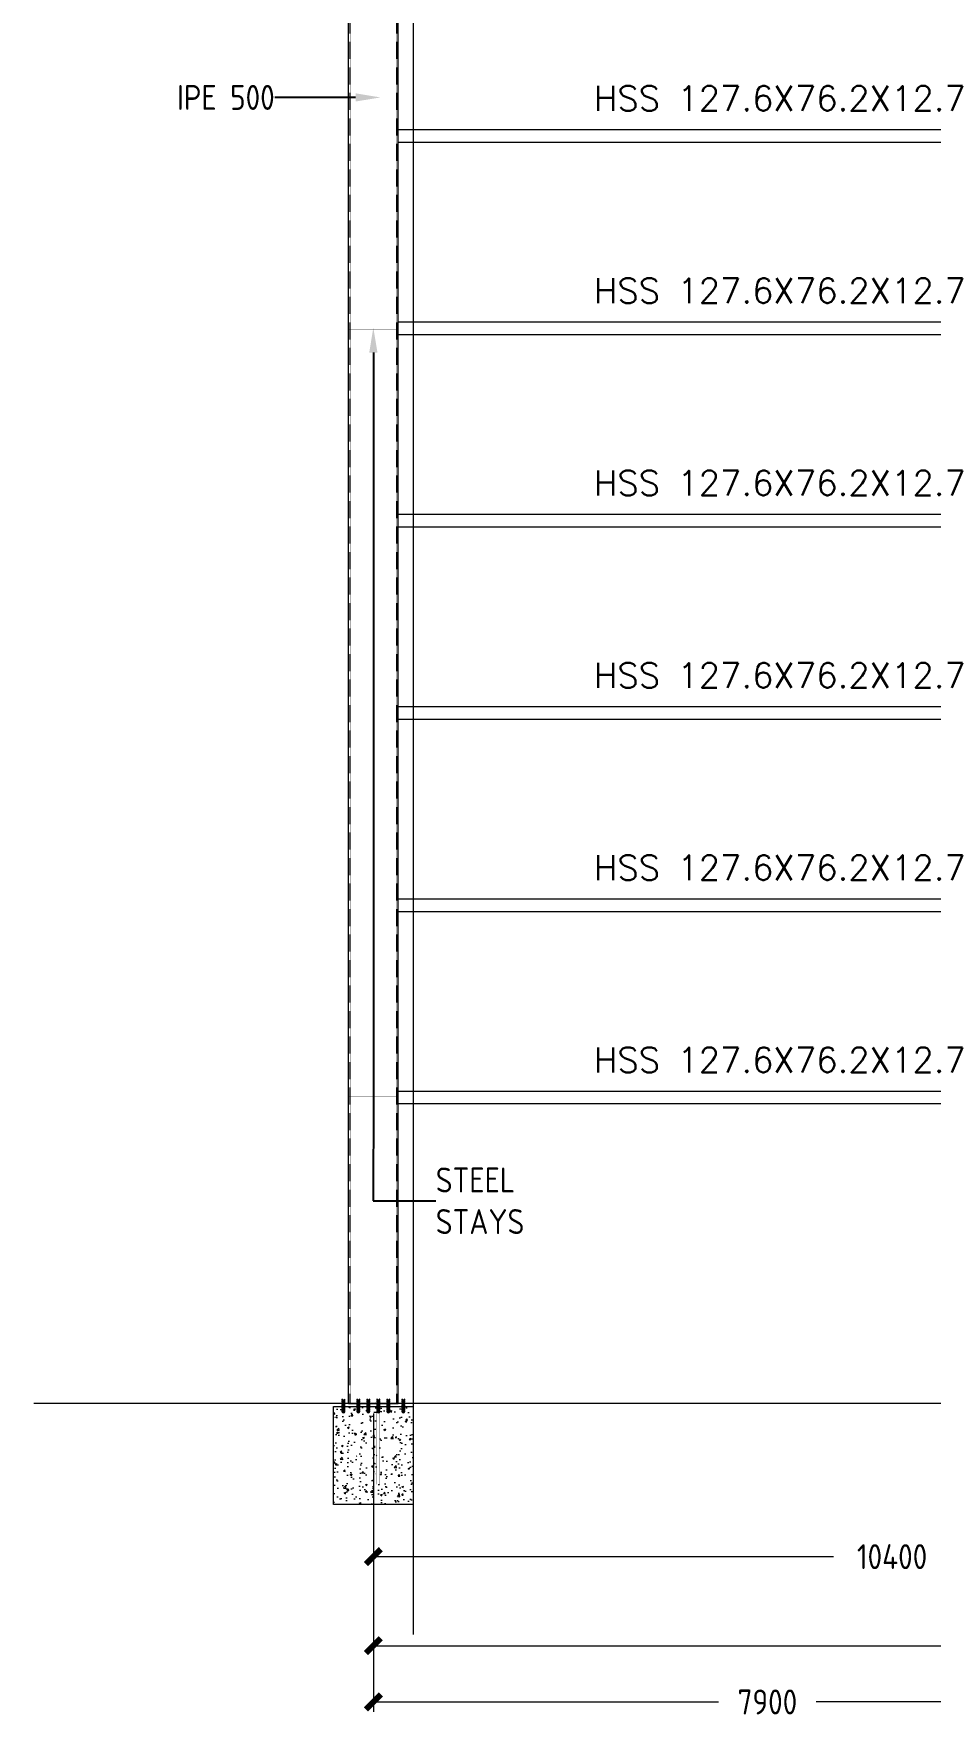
# Model space of a CAD drawing. Header units: millimetres. Extents: x -388065 to 2372687422, y -192755 to 667797.
# Drawn here: x 538171 to 547159, y 610860 to 627740 of the extents above; entities that cross this region are included whole.
import ezdxf
from ezdxf import colors
from ezdxf.entities.mleader import LeaderData, LeaderLine
from ezdxf.math import Vec2, Vec3

# ---------------------------------------------------------------- set-up
doc = ezdxf.new("R2010")
doc.units = ezdxf.units.MM
doc.linetypes.add('HIDDEN2', pattern=[4.7625, 3.175, -1.5875])
for name, color, linetype, lineweight in [('A-FLOR', 192, 'Continuous', 9), ('SLAB', 6, 'Continuous', 25), ('STR-CONC_IN_SEC', 7, 'Continuous', 15), ('STR-DIM', 1, 'Continuous', 9), ('STR-GRID', 248, 'Continuous', 9), ('STR-STEEL_IN_SEC', 6, 'Continuous', 15), ('STR-STEEL_IN_SEC_HIDD', 6, 'HIDDEN2', 15), ('STR-TEXT', 7, 'Continuous', 9)]:
    doc.layers.add(name, color=color, linetype=linetype, lineweight=lineweight)
doc.layers.add('STR-COL', color=7, linetype='Continuous')
doc.styles.add('MINA_MM_LAYOUT', font='dim.shx', dxfattribs={"height": 250})
doc.dimstyles.new('MINA_MM_LAYOUT', dxfattribs={"dimtxt": 250, "dimasz": 150, "dimexe": 100, "dimexo": 100, "dimgap": 50, "dimtad": 0, "dimdec": 0, "dimzin": 0, "dimdsep": 46, "dimtxsty": 'MINA_MM_LAYOUT', "dimblk": 'ARCHTICK', "dimcen": 0.09, "dimclrd": 256, "dimclre": 256, "dimclrt": 7, "dimadec": 0, "dimazin": 0, "dimtfac": 1, "dimtdec": 0, "dimtix": 1, "dimtofl": 0, "dimtmove": 0, "dimatfit": 0, "dimfxl": 1, "dimtolj": 1, "dimtzin": 0, "dimlwd": -1, "dimlwe": -1, "dimarcsym": 0})

# ---------------------------------------------------------------- blocks, each defined once
blk = doc.blocks.new('SECTION GRID')
at = {"layer": 'STR-GRID', "ltscale": 10}
for p, q in [((541976, 636611), (541976, 614954.8)), ((574040.8, 617271.5), (538171.2, 617271.5))]:
    blk.add_line(p, q, dxfattribs=at)
blk = doc.blocks.new('_ARCHTICK')
at = {"color": 0, "linetype": 'ByBlock', "const_width": 0.4}
blk.add_lwpolyline([(-0.5, -0.5), (0.5, 0.5)], dxfattribs=at)
blk = doc.blocks.new('*D1705')
at = {"layer": 'Defpoints', "color": 0, "ltscale": 10, "transparency": 16777216}
for p in [(551976, 629416), (555172, 628731), (538171, 628166), (561976, 628166), (574041, 628166)]:
    blk.add_point(p, dxfattribs=at)
at = {"layer": 'STR-DIM', "ltscale": 10, "transparency": 16777216}
blk.add_arc((561976, 628166), 6828, 172.875, 180, dxfattribs=at)
at = {"layer": 'STR-DIM', "ltscale": 10, "transparency": 16777216, "xscale": 150, "yscale": 150, "zscale": 150}
for p, rotation in [((555201, 629012), 82.8749836510991), ((555148, 628166), 269.9999999999999)]:
    blk.add_blockref('_ARCHTICK', p, dxfattribs=dict(at, rotation=rotation))
at = {"layer": 'STR-DIM', "color": 7, "ltscale": 10, "transparency": 16777216, "insert": (555168, 627643), "char_height": 250, "attachment_point": 5, "rotation": 274.3912, "style": 'MINA_MM_LAYOUT'}
blk.add_mtext('\\A1;7.125°', dxfattribs=at)
blk = doc.blocks.new('*U1873')
at = {"layer": 'STR-DIM'}
blk.add_lwpolyline([(-2700, 98), (4865, 98), (4865, -30), (-2700, -30)], close=True, dxfattribs=at)
blk = doc.blocks.new('*U1874')
at = {"layer": 'STR-STEEL_IN_SEC', "color": 0, "linetype": 'ByBlock', "lineweight": -2, "transparency": 16777216}
for p in [(0, 9635), (0, 7708), (0, 5781), (0, 3854), (0, 1927), (0, 0)]:
    blk.add_blockref('*U1873', p, dxfattribs=at)
blk = doc.blocks.new('*U1941')
at = {"layer": 'STR-TEXT', "color": 7, "ltscale": 10, "char_height": 250, "attachment_point": 5, "style": 'MINA_MM_LAYOUT'}
for insert, width in [((-6325, 38), 4383.55), ((0, -38), 4295.25), ((6325, -38), 4736.75)]:
    blk.add_mtext('{\\Fromans|c0;\\C3;HSS 127.6X76.2X12.7}', dxfattribs=dict(at, insert=insert, width=width))
blk = doc.blocks.new('*U1942')
at = {"layer": 'SLAB', "color": 0, "linetype": 'ByBlock', "lineweight": -2, "transparency": 16777216}
for p in [(0, 9635), (0, 7708), (0, 5781), (0, 3854), (0, 1927), (0, 0)]:
    blk.add_blockref('*U1941', p, dxfattribs=at)
blk = doc.blocks.new('*D2429')
at = {"layer": 'Defpoints', "color": 0, "ltscale": 10, "transparency": 16777216}
for p in [(541576, 614016), (551976, 614016), (551976, 612480)]:
    blk.add_point(p, dxfattribs=at)
at = {"layer": 'STR-DIM', "ltscale": 10, "transparency": 16777216}
for p, q in [((541576, 613916), (541576, 612380)), ((551976, 613916), (551976, 612380)), ((541576, 612480), (546190, 612480)), ((551976, 612480), (547362, 612480))]:
    blk.add_line(p, q, dxfattribs=at)
at = {"layer": 'STR-DIM', "ltscale": 10, "transparency": 16777216, "xscale": 150, "yscale": 150, "zscale": 150, "rotation": 180}
blk.add_blockref('_ARCHTICK', (541576, 612480), dxfattribs=at)
at = {"layer": 'STR-DIM', "ltscale": 10, "transparency": 16777216, "xscale": 150, "yscale": 150, "zscale": 150}
blk.add_blockref('_ARCHTICK', (551976, 612480), dxfattribs=at)
at = {"layer": 'STR-DIM', "color": 7, "ltscale": 10, "transparency": 16777216, "insert": (546776, 612480), "char_height": 250, "attachment_point": 5, "style": 'MINA_MM_LAYOUT'}
blk.add_mtext('\\A1;10400', dxfattribs=at)
blk = doc.blocks.new('*D2433')
at = {"layer": 'Defpoints', "color": 0, "ltscale": 10, "transparency": 16777216}
for p in [(541576, 614016), (549476, 611588), (549476, 611024)]:
    blk.add_point(p, dxfattribs=at)
at = {"layer": 'STR-DIM', "ltscale": 10, "transparency": 16777216}
for p, q in [((541576, 613916), (541576, 610924)), ((549476, 611488), (549476, 610924)), ((541576, 611024), (545036, 611024)), ((549476, 611024), (546016, 611024))]:
    blk.add_line(p, q, dxfattribs=at)
at = {"layer": 'STR-DIM', "ltscale": 10, "transparency": 16777216, "xscale": 150, "yscale": 150, "zscale": 150, "rotation": 180}
blk.add_blockref('_ARCHTICK', (541576, 611024), dxfattribs=at)
at = {"layer": 'STR-DIM', "ltscale": 10, "transparency": 16777216, "xscale": 150, "yscale": 150, "zscale": 150}
blk.add_blockref('_ARCHTICK', (549476, 611024), dxfattribs=at)
at = {"layer": 'STR-DIM', "color": 7, "ltscale": 10, "transparency": 16777216, "insert": (545526, 611024), "char_height": 250, "attachment_point": 5, "style": 'MINA_MM_LAYOUT'}
blk.add_mtext('\\A1;7900', dxfattribs=at)
blk = doc.blocks.new('*D2432')
at = {"layer": 'Defpoints', "color": 0, "ltscale": 10, "transparency": 16777216}
for p in [(541576, 614016), (562376, 614016), (562376, 611588)]:
    blk.add_point(p, dxfattribs=at)
at = {"layer": 'STR-DIM', "ltscale": 10, "transparency": 16777216}
for p, q in [((541576, 613916), (541576, 611488)), ((562376, 613916), (562376, 611488)), ((541576, 611588), (551366, 611588)), ((562376, 611588), (552586, 611588))]:
    blk.add_line(p, q, dxfattribs=at)
at = {"layer": 'STR-DIM', "ltscale": 10, "transparency": 16777216, "xscale": 150, "yscale": 150, "zscale": 150, "rotation": 180}
blk.add_blockref('_ARCHTICK', (541576, 611588), dxfattribs=at)
at = {"layer": 'STR-DIM', "ltscale": 10, "transparency": 16777216, "xscale": 150, "yscale": 150, "zscale": 150}
blk.add_blockref('_ARCHTICK', (562376, 611588), dxfattribs=at)
at = {"layer": 'STR-DIM', "color": 7, "ltscale": 10, "transparency": 16777216, "insert": (551976, 611588), "char_height": 250, "attachment_point": 5, "style": 'MINA_MM_LAYOUT'}
blk.add_mtext('\\A1;20800', dxfattribs=at)
blk = doc.blocks.new('*U2453')
at = {"layer": 'STR-STEEL_IN_SEC', "ltscale": 10}
blk.add_arc((0, 10), 15.6, 196.106, 343.894, dxfattribs=at)
blk = doc.blocks.new('*U2454')
at = {"layer": 'STR-DIM', "color": 0, "linetype": 'ByBlock', "lineweight": -2, "transparency": 16777216}
for p in [(0, 0), (0, -4), (0, -8), (0, -12), (0, -16), (0, -20), (0, -24), (0, -28), (0, -32), (0, -36), (0, -40), (0, -44), (0, -48), (0, -52), (0, -56), (0, -60), (0, -64), (0, -68), (0, -72), (0, -76), (0, -80), (0, -84), (0, -88), (0, -92), (0, -96), (0, -100), (0, -104), (0, -108), (0, -112), (0, -116), (0, -120), (0, -124), (0, -128)]:
    blk.add_blockref('*U2453', p, dxfattribs=at)
blk = doc.blocks.new('*U2455')
at = {"layer": 'STR-STEEL_IN_SEC', "ltscale": 10}
blk.add_arc((0, 10), 15.6, 196.106, 343.894, dxfattribs=at)
blk = doc.blocks.new('*U2456')
at = {"layer": 'STR-DIM', "color": 0, "linetype": 'ByBlock', "lineweight": -2, "transparency": 16777216}
for p in [(0, 0), (0, -4), (0, -8), (0, -12), (0, -16), (0, -20), (0, -24), (0, -28), (0, -32), (0, -36), (0, -40), (0, -44), (0, -48), (0, -52), (0, -56), (0, -60), (0, -64), (0, -68), (0, -72), (0, -76), (0, -80), (0, -84), (0, -88), (0, -92), (0, -96), (0, -100), (0, -104), (0, -108), (0, -112), (0, -116), (0, -120), (0, -124), (0, -128)]:
    blk.add_blockref('*U2455', p, dxfattribs=at)
blk = doc.blocks.new('*U2457')
at = {"layer": 'STR-STEEL_IN_SEC', "ltscale": 10}
blk.add_arc((0, 10), 15.6, 196.106, 343.894, dxfattribs=at)
blk = doc.blocks.new('*U2448')
at = {"layer": 'STR-DIM', "color": 0, "linetype": 'ByBlock', "lineweight": -2, "transparency": 16777216}
for p in [(0, 0), (0, -4), (0, -8), (0, -12), (0, -16), (0, -20), (0, -24), (0, -28), (0, -32), (0, -36), (0, -40), (0, -44), (0, -48), (0, -52), (0, -56), (0, -60), (0, -64), (0, -68), (0, -72), (0, -76), (0, -80), (0, -84), (0, -88), (0, -92), (0, -96), (0, -100), (0, -104), (0, -108), (0, -112), (0, -116), (0, -120), (0, -124), (0, -128)]:
    blk.add_blockref('*U2457', p, dxfattribs=at)
blk = doc.blocks.new('*U2449')
at = {"layer": 'STR-STEEL_IN_SEC', "ltscale": 10}
blk.add_arc((0, 10), 15.6, 196.106, 343.894, dxfattribs=at)
blk = doc.blocks.new('*U2450')
at = {"layer": 'STR-DIM', "color": 0, "linetype": 'ByBlock', "lineweight": -2, "transparency": 16777216}
for p in [(0, 0), (0, -4), (0, -8), (0, -12), (0, -16), (0, -20), (0, -24), (0, -28), (0, -32), (0, -36), (0, -40), (0, -44), (0, -48), (0, -52), (0, -56), (0, -60), (0, -64), (0, -68), (0, -72), (0, -76), (0, -80), (0, -84), (0, -88), (0, -92), (0, -96), (0, -100), (0, -104), (0, -108), (0, -112), (0, -116), (0, -120), (0, -124), (0, -128)]:
    blk.add_blockref('*U2449', p, dxfattribs=at)
blk = doc.blocks.new('*U2451')
at = {"layer": 'STR-STEEL_IN_SEC', "ltscale": 10}
blk.add_arc((0, 10), 15.6, 196.106, 343.894, dxfattribs=at)
blk = doc.blocks.new('*U2452')
at = {"layer": 'STR-DIM', "color": 0, "linetype": 'ByBlock', "lineweight": -2, "transparency": 16777216}
for p in [(0, 0), (0, -4), (0, -8), (0, -12), (0, -16), (0, -20), (0, -24), (0, -28), (0, -32), (0, -36), (0, -40), (0, -44), (0, -48), (0, -52), (0, -56), (0, -60), (0, -64), (0, -68), (0, -72), (0, -76), (0, -80), (0, -84), (0, -88), (0, -92), (0, -96), (0, -100), (0, -104), (0, -108), (0, -112), (0, -116), (0, -120), (0, -124), (0, -128)]:
    blk.add_blockref('*U2451', p, dxfattribs=at)
blk = doc.blocks.new('*U2458')
at = {"layer": 'STR-STEEL_IN_SEC', "ltscale": 10}
blk.add_arc((0, 10), 15.6, 196.106, 343.894, dxfattribs=at)
blk = doc.blocks.new('*U2459')
at = {"layer": 'STR-DIM', "color": 0, "linetype": 'ByBlock', "lineweight": -2, "transparency": 16777216}
for p in [(0, 0), (0, -4), (0, -8), (0, -12), (0, -16), (0, -20), (0, -24), (0, -28), (0, -32), (0, -36), (0, -40), (0, -44), (0, -48), (0, -52), (0, -56), (0, -60), (0, -64), (0, -68), (0, -72), (0, -76), (0, -80), (0, -84), (0, -88), (0, -92), (0, -96), (0, -100), (0, -104), (0, -108), (0, -112), (0, -116), (0, -120), (0, -124), (0, -128)]:
    blk.add_blockref('*U2458', p, dxfattribs=at)
blk = doc.blocks.new('*U2538')
at = {"layer": 'STR-STEEL_IN_SEC', "const_width": 0.2}
for points in [[(-10150, -8), (-10150, 8), (-10650, 8), (-10650, -8)], [(10650, -8), (10650, 8), (10150, 8), (10150, -8)]]:
    blk.add_lwpolyline(points, close=True, dxfattribs=at)
blk = doc.blocks.new('*U2539')
at = {"layer": 'STR-COL', "color": 0, "linetype": 'ByBlock', "lineweight": -2, "transparency": 16777216}
for p in [(0, 0), (0, -3854), (0, -7708)]:
    blk.add_blockref('*U2538', p, dxfattribs=at)

msp = doc.modelspace()

# ---------------------------------------------------------------- hatches: boundary and pattern name
at = {"layer": 'A-FLOR', "ltscale": 0.1}
h = msp.add_hatch(dxfattribs=at)
h.set_pattern_fill('AR-CONC', color=4)
h.set_pattern_definition([(50, (350745.13, 49730.63), (182.18467, -15.939086), [19.05, -209.55]), (355, (350745.13, 49730.63), (-35.24342, 191.056845), [15.24, -167.640584]), (100.451445, (350760.31, 49729.3), (146.941247, 175.11775), [16.19001, -178.090245]), (46.1842, (350745.13, 49781.43), (271.07904, -42.04233), [28.575, -314.325]), (96.63556, (350767.72, 49777.92), (237.40413, 247.42612), [24.28502, -267.13561]), (351.18415, (350745.13, 49781.43), (237.40413, 247.42612), [22.85997, -251.45973]), (21, (350770.53, 49768.73), (151.61439, -102.2652), [19.05, -209.55]), (326, (350770.53, 49768.73), (61.80203, 184.187966), [15.24, -167.64]), (71.451445, (350783.16, 49760.2), (213.41642, 81.92277), [16.19001, -178.08994]), (37.5, (350745.13, 49730.63), (3.088603, 84.555039), [0, -165.608, 0, -170.18, 0, -168.275]), (7.5, (350745.13, 49730.63), (66.819663, 100.180575), [0, -97.028, 0, -161.798, 0, -64.135]), (327.5, (350688.486, 49730.63), (135.590595, -5.728744), [0, -63.5, 0, -198.12, 0, -262.89]), (317.5, (350663.09, 49730.63), (148.129181, 25.42649), [0, -82.55, 0, -131.572, 0, -186.69])])
edge = h.paths.add_edge_path()
edge.add_line((541975.9931, 613985.5925), (541891.0848, 613985.5925))
edge.add_arc((541875.9931, 613989.5925), 15.6128, 194.84470595, 345.15529405, ccw=False)
edge.add_line((541860.9014, 613985.5925), (541740.9931, 613985.5925))
edge.add_line((541740.9931, 613985.5925), (541740.9931, 613315.5925))
edge.add_line((541740.9931, 613315.5925), (541750.9931, 613315.5925))
edge.add_line((541750.9931, 613315.5925), (541750.9931, 613305.5925))
edge.add_line((541750.9931, 613305.5925), (541740.9931, 613305.5925))
edge.add_line((541740.9931, 613305.5925), (541740.9931, 613205.5925))
edge.add_line((541740.9931, 613205.5925), (541710.9931, 613205.5925))
edge.add_line((541710.9931, 613205.5925), (541710.9931, 613985.5925))
edge.add_line((541710.9931, 613985.5925), (541640.9931, 613985.5925))
edge.add_line((541640.9931, 613985.5925), (541640.9931, 613315.5925))
edge.add_line((541640.9931, 613315.5925), (541650.9931, 613315.5925))
edge.add_line((541650.9931, 613315.5925), (541650.9931, 613305.5925))
edge.add_line((541650.9931, 613305.5925), (541640.9931, 613305.5925))
edge.add_line((541640.9931, 613305.5925), (541640.9931, 613205.5925))
edge.add_line((541640.9931, 613205.5925), (541610.9931, 613205.5925))
edge.add_line((541610.9931, 613205.5925), (541610.9931, 613305.5925))
edge.add_line((541610.9931, 613305.5925), (541600.9931, 613305.5925))
edge.add_line((541600.9931, 613305.5925), (541600.9931, 613315.5925))
edge.add_line((541600.9931, 613315.5925), (541610.9931, 613315.5925))
edge.add_line((541610.9931, 613315.5925), (541610.9931, 613985.5925))
edge.add_line((541610.9931, 613985.5925), (541540.9931, 613985.5925))
edge.add_line((541540.9931, 613985.5925), (541540.9931, 613315.5925))
edge.add_line((541540.9931, 613315.5925), (541550.9931, 613315.5925))
edge.add_line((541550.9931, 613315.5925), (541550.9931, 613305.5925))
edge.add_line((541550.9931, 613305.5925), (541540.9931, 613305.5925))
edge.add_line((541540.9931, 613305.5925), (541540.9931, 613205.5925))
edge.add_line((541540.9931, 613205.5925), (541510.9931, 613205.5925))
edge.add_line((541510.9931, 613205.5925), (541510.9931, 613305.5925))
edge.add_line((541510.9931, 613305.5925), (541500.9931, 613305.5925))
edge.add_line((541500.9931, 613305.5925), (541500.9931, 613315.5925))
edge.add_line((541500.9931, 613315.5925), (541510.9931, 613315.5925))
edge.add_line((541510.9931, 613315.5925), (541510.9931, 613985.5925))
edge.add_line((541510.9931, 613985.5925), (541440.9931, 613985.5925))
edge.add_line((541440.9931, 613985.5925), (541440.9931, 613315.5925))
edge.add_line((541440.9931, 613315.5925), (541450.9931, 613315.5925))
edge.add_line((541450.9931, 613315.5925), (541450.9931, 613305.5925))
edge.add_line((541450.9931, 613305.5925), (541440.9931, 613305.5925))
edge.add_line((541440.9931, 613305.5925), (541440.9931, 613205.5925))
edge.add_line((541440.9931, 613205.5925), (541410.9931, 613205.5925))
edge.add_line((541410.9931, 613205.5925), (541410.9931, 613305.5925))
edge.add_line((541410.9931, 613305.5925), (541400.9931, 613305.5925))
edge.add_line((541400.9931, 613305.5925), (541400.9931, 613315.5925))
edge.add_line((541400.9931, 613315.5925), (541410.9931, 613315.5925))
edge.add_line((541410.9931, 613315.5925), (541410.9931, 613985.5925))
edge.add_line((541410.9931, 613985.5925), (541289.4006, 613985.5925))
edge.add_arc((541275.9931, 613993.5925), 15.6128, 210.82383312, 329.17616688, ccw=False)
edge.add_line((541262.5857, 613985.5925), (541175.9931, 613985.5925))
edge.add_line((541175.9931, 613985.5925), (541175.9931, 613003.4117))
edge.add_line((541175.9931, 613003.4117), (541975.9931, 613003.4117))
edge.add_line((541975.9931, 613003.4117), (541975.9931, 613985.5925))
h.paths.add_polyline_path([(541300.9931, 613305.5925), (541250.9931, 613305.5925), (541250.9931, 613315.5925), (541300.9931, 613315.5925)], flags=16)
h.paths.add_polyline_path([(541850.9931, 613305.5925), (541850.9931, 613315.5925), (541900.9931, 613315.5925), (541900.9931, 613305.5925)], flags=16)

# ---------------------------------------------------------------- linework, layer by layer
at = {"layer": 'STR-CONC_IN_SEC'}
msp.add_lwpolyline([(541975.9931, 613985.5925), (541975.9931, 613003.4117), (541175.9931, 613003.4117), (541175.9931, 613985.5925)], close=True, dxfattribs=at)
at = {"layer": 'STR-STEEL_IN_SEC'}
for p, q in [((541325.9931, 614015.5925), (541325.9931, 628165.5925)), ((541825.9931, 614015.5925), (541825.9931, 628165.5925)), ((541325.9931, 614015.5925), (541825.9931, 614015.5925))]:
    msp.add_line(p, q, dxfattribs=at)
for points in [[(541175.9931, 614015.5925, 0.2, 0.2, 0), (541975.9931, 614015.5925, 0.2, 0.2, 0), (541975.9931, 613985.5925, 0.2, 0.2, 0), (541175.9931, 613985.5925, 0.2, 0.2, 0)], [(541890.9931, 613205.5925, 0.2, 0.2, 0), (541860.9931, 613205.5925, 0.2, 0.2, 0), (541860.9931, 614065.5925, 0.2, 0.2, 0), (541890.9931, 614065.5925, 0.2, 0.2, 0)]]:
    msp.add_lwpolyline(points, format="xyseb", close=True, dxfattribs=at)
for points, const_width in [([(541175.9931, 613985.5925), (541975.9931, 613985.5925)], 0.2), ([(541575.9931, 613985.5925), (541175.9931, 613985.5925)], 0.2), ([(541175.9931, 613985.5925), (541175.9931, 613985.5925)], 0.2), ([(541175.9931, 613985.5925), (541175.9931, 613985.5925)], 0.2), ([(541175.9931, 613985.5925), (541175.9931, 613985.5925)], 0.2), ([(541175.9931, 613985.5925), (541175.9931, 613985.5925)], 0.2), ([(541175.9931, 613985.5925), (541975.9931, 613985.5925)], 0.2), ([(541175.9931, 613985.5925), (541575.9931, 613985.5925)], 0.2), ([(541250.9931, 614015.5925), (541250.9931, 614025.5925)], 0.2), ([(541300.9931, 614025.5925), (541250.9931, 614025.5925)], 0.2), ([(541250.9931, 614015.5925), (541250.9931, 614025.5925)], 0.2), ([(541300.9931, 614025.5925), (541250.9931, 614025.5925)], 0.2), ([(541250.9931, 614015.5925), (541300.9931, 614015.5925)], 0.2), ([(541250.9931, 614015.5925), (541300.9931, 614015.5925)], 0.2), ([(541290.9931, 614065.5925), (541260.9931, 614065.5925)], 0.2), ([(541260.9931, 613205.5925), (541260.9931, 614065.5925)], 0.2), ([(541290.9931, 613205.5925), (541290.9931, 614065.5925)], 0.2), ([(541300.9931, 614025.5925), (541300.9931, 614015.5925)], 0.2), ([(541300.9931, 614025.5925), (541300.9931, 614015.5925)], 0.2), ([(541325.9931, 614015.5925), (541341.9931, 614015.5925)], 0.2), ([(541341.9931, 614015.5925), (541809.9931, 614015.5925)], 0.2), ([(541400.9931, 614015.5925), (541400.9931, 614025.5925)], 0.2), ([(541450.9931, 614025.5925), (541400.9931, 614025.5925)], 0.2), ([(541400.9931, 614015.5925), (541400.9931, 614025.5925)], 0.2), ([(541450.9931, 614025.5925), (541400.9931, 614025.5925)], 0.2), ([(541400.9931, 614015.5925), (541450.9931, 614015.5925)], 0.2), ([(541400.9931, 614015.5925), (541450.9931, 614015.5925)], 0.2), ([(541440.9931, 614065.5925), (541410.9931, 614065.5925)], 0.2), ([(541410.9931, 613205.5925), (541410.9931, 614065.5925)], 0.2), ([(541440.9931, 614065.5925), (541410.9931, 614065.5925)], 0.2), ([(541410.9931, 613205.5925), (541410.9931, 614065.5925)], 0.2), ([(541440.9931, 613205.5925), (541440.9931, 614065.5925)], 0.2), ([(541440.9931, 613205.5925), (541440.9931, 614065.5925)], 0.2), ([(541450.9931, 614025.5925), (541450.9931, 614015.5925)], 0.2), ([(541450.9931, 614025.5925), (541450.9931, 614015.5925)], 0.2), ([(541500.9931, 614015.5925), (541500.9931, 614025.5925)], 0.2), ([(541550.9931, 614025.5925), (541500.9931, 614025.5925)], 0.2), ([(541500.9931, 614015.5925), (541500.9931, 614025.5925)], 0.2), ([(541550.9931, 614025.5925), (541500.9931, 614025.5925)], 0.2), ([(541500.9931, 614015.5925), (541550.9931, 614015.5925)], 0.2), ([(541500.9931, 614015.5925), (541550.9931, 614015.5925)], 0.2), ([(541540.9931, 614065.5925), (541510.9931, 614065.5925)], 0.2), ([(541510.9931, 613205.5925), (541510.9931, 614065.5925)], 0.2), ([(541540.9931, 614065.5925), (541510.9931, 614065.5925)], 0.2), ([(541510.9931, 613205.5925), (541510.9931, 614065.5925)], 0.2), ([(541540.9931, 613205.5925), (541540.9931, 614065.5925)], 0.2), ([(541540.9931, 613205.5925), (541540.9931, 614065.5925)], 0.2), ([(541550.9931, 614025.5925), (541550.9931, 614015.5925)], 0.2), ([(541550.9931, 614025.5925), (541550.9931, 614015.5925)], 0.2), ([(541975.9931, 613985.5925), (541575.9931, 613985.5925)], 0.2), ([(541575.9931, 613985.5925), (541975.9931, 613985.5925)], 0.2), ([(541575.9931, 613985.5925), (541575.9931, 613985.5925)], 0.2), ([(541600.9931, 614015.5925), (541600.9931, 614025.5925)], 0.2), ([(541650.9931, 614025.5925), (541600.9931, 614025.5925)], 0.2), ([(541600.9931, 614015.5925), (541600.9931, 614025.5925)], 0.2), ([(541650.9931, 614025.5925), (541600.9931, 614025.5925)], 0.2), ([(541600.9931, 614015.5925), (541650.9931, 614015.5925)], 0.2), ([(541600.9931, 614015.5925), (541650.9931, 614015.5925)], 0.2), ([(541640.9931, 614065.5925), (541610.9931, 614065.5925)], 0.2), ([(541610.9931, 613205.5925), (541610.9931, 614065.5925)], 0.2), ([(541640.9931, 614065.5925), (541610.9931, 614065.5925)], 0.2), ([(541610.9931, 613205.5925), (541610.9931, 614065.5925)], 0.2), ([(541640.9931, 613205.5925), (541640.9931, 614065.5925)], 0.2), ([(541640.9931, 613205.5925), (541640.9931, 614065.5925)], 0.2), ([(541650.9931, 614025.5925), (541650.9931, 614015.5925)], 0.2), ([(541650.9931, 614025.5925), (541650.9931, 614015.5925)], 0.2), ([(541700.9931, 614015.5925), (541700.9931, 614025.5925)], 0.2), ([(541750.9931, 614025.5925), (541700.9931, 614025.5925)], 0.2), ([(541700.9931, 614015.5925), (541700.9931, 614025.5925)], 0.2), ([(541750.9931, 614025.5925), (541700.9931, 614025.5925)], 0.2), ([(541700.9931, 614015.5925), (541750.9931, 614015.5925)], 0.2), ([(541700.9931, 614015.5925), (541750.9931, 614015.5925)], 0.2), ([(541734.9931, 614015.5925), (541704.9931, 614015.5925)], 0.1), ([(541740.9931, 614065.5925), (541710.9931, 614065.5925)], 0.2), ([(541710.9931, 613205.5925), (541710.9931, 614065.5925)], 0.2), ([(541740.9931, 614065.5925), (541710.9931, 614065.5925)], 0.2), ([(541710.9931, 613205.5925), (541710.9931, 614065.5925)], 0.2), ([(541740.9931, 613205.5925), (541740.9931, 614065.5925)], 0.2), ([(541740.9931, 613205.5925), (541740.9931, 614065.5925)], 0.2), ([(541750.9931, 614025.5925), (541750.9931, 614015.5925)], 0.2), ([(541750.9931, 614025.5925), (541750.9931, 614015.5925)], 0.2), ([(541809.9931, 614015.5925), (541825.9931, 614015.5925)], 0.2), ([(541850.9931, 614015.5925), (541850.9931, 614025.5925)], 0.2), ([(541900.9931, 614025.5925), (541850.9931, 614025.5925)], 0.2), ([(541850.9931, 614015.5925), (541850.9931, 614025.5925)], 0.2), ([(541900.9931, 614025.5925), (541850.9931, 614025.5925)], 0.2), ([(541850.9931, 614015.5925), (541900.9931, 614015.5925)], 0.2), ([(541850.9931, 614015.5925), (541900.9931, 614015.5925)], 0.2), ([(541900.9931, 614025.5925), (541900.9931, 614015.5925)], 0.2), ([(541900.9931, 614025.5925), (541900.9931, 614015.5925)], 0.2), ([(541975.9931, 613985.5925), (541975.9931, 613985.5925)], 0.2), ([(541975.9931, 613985.5925), (541975.9931, 613985.5925)], 0.2), ([(541975.9931, 613985.5925), (541975.9931, 613985.5925)], 0.2), ([(541250.9931, 613305.5925), (541250.9931, 613315.5925)], 0.2), ([(541300.9931, 613315.5925), (541250.9931, 613315.5925)], 0.2), ([(541250.9931, 613305.5925), (541300.9931, 613305.5925)], 0.2), ([(541300.9931, 613315.5925), (541300.9931, 613305.5925)], 0.2), ([(541400.9931, 613305.5925), (541400.9931, 613315.5925)], 0.2), ([(541450.9931, 613315.5925), (541400.9931, 613315.5925)], 0.2), ([(541400.9931, 613305.5925), (541400.9931, 613315.5925)], 0.2), ([(541450.9931, 613315.5925), (541400.9931, 613315.5925)], 0.2), ([(541400.9931, 613305.5925), (541450.9931, 613305.5925)], 0.2), ([(541400.9931, 613305.5925), (541450.9931, 613305.5925)], 0.2), ([(541450.9931, 613315.5925), (541450.9931, 613305.5925)], 0.2), ([(541450.9931, 613315.5925), (541450.9931, 613305.5925)], 0.2), ([(541500.9931, 613305.5925), (541500.9931, 613315.5925)], 0.2), ([(541550.9931, 613315.5925), (541500.9931, 613315.5925)], 0.2), ([(541500.9931, 613305.5925), (541500.9931, 613315.5925)], 0.2), ([(541550.9931, 613315.5925), (541500.9931, 613315.5925)], 0.2), ([(541500.9931, 613305.5925), (541550.9931, 613305.5925)], 0.2), ([(541500.9931, 613305.5925), (541550.9931, 613305.5925)], 0.2), ([(541550.9931, 613315.5925), (541550.9931, 613305.5925)], 0.2), ([(541550.9931, 613315.5925), (541550.9931, 613305.5925)], 0.2), ([(541600.9931, 613305.5925), (541600.9931, 613315.5925)], 0.2), ([(541650.9931, 613315.5925), (541600.9931, 613315.5925)], 0.2), ([(541600.9931, 613305.5925), (541600.9931, 613315.5925)], 0.2), ([(541650.9931, 613315.5925), (541600.9931, 613315.5925)], 0.2), ([(541600.9931, 613305.5925), (541650.9931, 613305.5925)], 0.2), ([(541600.9931, 613305.5925), (541650.9931, 613305.5925)], 0.2), ([(541650.9931, 613315.5925), (541650.9931, 613305.5925)], 0.2), ([(541650.9931, 613315.5925), (541650.9931, 613305.5925)], 0.2), ([(541750.9931, 613315.5925), (541700.9931, 613315.5925)], 0.2), ([(541750.9931, 613315.5925), (541700.9931, 613315.5925)], 0.2), ([(541700.9931, 613305.5925), (541750.9931, 613305.5925)], 0.2), ([(541700.9931, 613305.5925), (541750.9931, 613305.5925)], 0.2), ([(541734.9931, 613315.5925), (541704.9931, 613315.5925)], 0.1), ([(541734.9931, 613305.5925), (541704.9931, 613305.5925)], 0.1), ([(541750.9931, 613315.5925), (541750.9931, 613305.5925)], 0.2), ([(541750.9931, 613315.5925), (541750.9931, 613305.5925)], 0.2), ([(541850.9931, 613305.5925), (541850.9931, 613315.5925)], 0.2), ([(541900.9931, 613315.5925), (541850.9931, 613315.5925)], 0.2), ([(541850.9931, 613305.5925), (541900.9931, 613305.5925)], 0.2), ([(541900.9931, 613315.5925), (541900.9931, 613305.5925)], 0.2), ([(541260.9931, 613205.5925), (541290.9931, 613205.5925)], 0.2), ([(541410.9931, 613205.5925), (541440.9931, 613205.5925)], 0.2), ([(541410.9931, 613205.5925), (541440.9931, 613205.5925)], 0.2), ([(541510.9931, 613205.5925), (541540.9931, 613205.5925)], 0.2), ([(541510.9931, 613205.5925), (541540.9931, 613205.5925)], 0.2), ([(541610.9931, 613205.5925), (541640.9931, 613205.5925)], 0.2), ([(541610.9931, 613205.5925), (541640.9931, 613205.5925)], 0.2), ([(541734.9931, 613205.5925), (541704.9931, 613205.5925)], 0.1), ([(541710.9931, 613205.5925), (541740.9931, 613205.5925)], 0.2), ([(541710.9931, 613205.5925), (541740.9931, 613205.5925)], 0.2)]:
    msp.add_lwpolyline(points, dxfattribs=dict(at, const_width=const_width))
at = {"layer": 'STR-STEEL_IN_SEC_HIDD', "ltscale": 0.1}
for points in [[(541341.9931, 614015.5925), (541341.9931, 628165.5925)], [(541809.9931, 614015.5925), (541809.9931, 628165.5925)]]:
    msp.add_lwpolyline(points, dxfattribs=at)

# ---------------------------------------------------------------- block references
at = {"layer": 'SLAB', "color": 7}
msp.add_blockref('*U1942', (551975.9931, 617418.8998), dxfattribs=at)
at = {"layer": 'STR-COL'}
msp.add_blockref('*U2539', (551975.9931, 624787.3477), dxfattribs=at)
at = {"layer": 'STR-DIM'}
for name, p in [('*U2459', (541275.9931, 614055.6205)), ('*U2452', (541425.9931, 614055.6205)), ('*U2450', (541525.9931, 614055.6205)), ('*U2448', (541625.9931, 614055.6205)), ('*U2456', (541725.9931, 614055.6205)), ('*U2454', (541875.9931, 614055.6205))]:
    msp.add_blockref(name, p, dxfattribs=at)
at = {"layer": 'STR-STEEL_IN_SEC'}
for name, p in [('SECTION GRID', (0, -3255.9359)), ('*U1874', (544525.9931, 617045.5925))]:
    msp.add_blockref(name, p, dxfattribs=at)

# ---------------------------------------------------------------- dimensions: what is measured, and where the dimension line sits
at = {"layer": 'STR-DIM', "ltscale": 10}
dim = msp.add_angular_dim_2l(base=(555171.8538, 628730.9742), line1=((574040.8259, 628165.5925), (538171.1642, 628165.5925)), line2=((551975.9931, 629415.5925), (561975.9931, 628165.5925)), dimstyle='MINA_MM_LAYOUT', override={"dimadec": 3}, dxfattribs=at)
dim.commit()
dim.dimension.update_dxf_attribs({"geometry": '*D1705', "text_midpoint": (555168.4465, 627642.8328), "dimtype": 162})
dim = msp.add_aligned_dim(p1=(541575.9931, 614015.5925), p2=(551975.9931, 614015.5925), distance=-1535.369, dimstyle='MINA_MM_LAYOUT', dxfattribs=at)
dim.commit()
dim.dimension.update_dxf_attribs({"geometry": '*D2429', "text_midpoint": (546775.9931, 612480.2236)})
for base, p2, picture, middle in [((549475.9931, 611024.2401), (549475.9931, 611588.3227), '*D2433', (545525.9931, 611024.2401)), ((562375.9931, 611588.3227), (562375.9931, 614015.5925), '*D2432', (551975.9931, 611588.3227))]:
    dim = msp.add_linear_dim(base=base, p1=(541575.9931, 614015.5925), p2=p2, dimstyle='MINA_MM_LAYOUT', dxfattribs=at)
    dim.commit()
    dim.dimension.update_dxf_attribs({"geometry": picture, "text_midpoint": middle})

# ---------------------------------------------------------------- leaders
at = {"layer": 'STR-DIM'}
ml = msp.add_multileader_mtext('Standard', dxfattribs=at)
ml.set_content('IPE 500', color=7, style='MINA_MM_LAYOUT')
ml.set_leader_properties(linetype='ByLayer')
ml.build(insert=Vec2(0, 0))
ml.multileader.update_dxf_attribs({"text_right_attachment_type": 2, "dogleg_length": 0.36, "arrow_head_size": 250})
ctx = ml.context
ctx.base_point, ctx.char_height, ctx.arrow_head_size, ctx.landing_gap_size, ctx.plane_origin = Vec3(539146.8633, 627101.265), 250, 250, 0.09, Vec3(540802.7037, 629092.2641)
ctx.right_attachment, ctx.text_align_type = 2, 2
notes = []
notes.append((ctx, [(0, (1, 1, 0), (540756.8562, 627101.265), (-1, 0), 169.3367, [(0, [(541647.3476, 627101.265)], 0, [])])]))
ctx.mtext.insert, ctx.mtext.alignment, ctx.mtext.flow_direction = Vec3(540587.4295, 627226.265), 3, 5
ml = msp.add_multileader_mtext('Standard', dxfattribs=at)
ml.set_content('STEEL\\PSTAYS', color=7, style='MINA_MM_LAYOUT')
ml.set_leader_properties(linetype='ByLayer')
ml.build(insert=Vec2(0, 0))
ml.multileader.update_dxf_attribs({"text_left_attachment_type": 2, "text_right_attachment_type": 2, "dogleg_length": 0.36, "arrow_head_size": 250})
ctx = ml.context
ctx.base_point, ctx.char_height, ctx.arrow_head_size, ctx.landing_gap_size, ctx.plane_origin = Vec3(542201.8761, 616045.891), 250, 250, 0.09, Vec3(540731.3492, 627075.5135)
ctx.left_attachment, ctx.right_attachment = 2, 2
notes.append((ctx, [(1, (1, 1, 0), (541574.9508, 616045.891), (1, 0), 626.9253, [(2, [(541575.9931, 624795.3477), (541575.9931, 620941.3477), (541575.9931, 617087.3477)], 0, [])])]))
ctx.mtext.insert, ctx.mtext.flow_direction = Vec3(542201.9661, 616379.2244), 5
for ctx, leaders in notes:
    for number, flags, end, landing, length, lines in leaders:
        leader = LeaderData()
        leader.index, (leader.has_last_leader_line, leader.has_dogleg_vector, leader.attachment_direction) = number, flags
        leader.last_leader_point, leader.dogleg_vector, leader.dogleg_length = Vec3(end), Vec3(landing), length
        for number, points, colour, breaks in lines:
            line = LeaderLine()
            line.index, line.vertices, line.color, line.breaks = number, Vec3.list(points), colors.encode_raw_color(colour), breaks
            leader.lines.append(line)
        ctx.leaders.append(leader)

doc.saveas('drawing.dxf')
